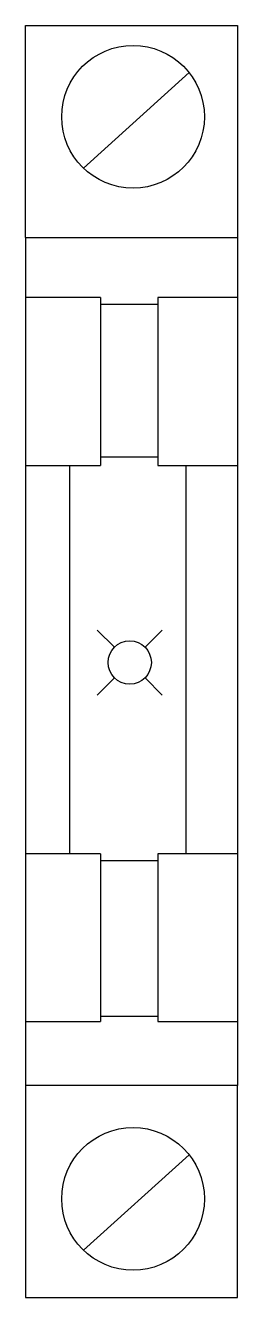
# Model space of a CAD drawing. Extents: x -0.062 to 0.062, y -0.375 to 0.375.
import ezdxf

# ---------------------------------------------------------------- set-up
doc = ezdxf.new("R2010")
doc.units = 0
doc.header["$MEASUREMENT"] = 0
doc.layers.get('0').update_dxf_attribs({"color": 2, "linetype": 'CONTINUOUS'})
doc.layers.add('1', color=2, linetype='CONTINUOUS')

# ---------------------------------------------------------------- blocks, each defined once
blk = doc.blocks.new('FUTB-2')
at = {"color": 2}
for p, q in [((-1.02022, 0.01855), (-1.01009, 0.00843)), ((-0.9819, 0.01855), (-0.99203, 0.00843)), ((-1.02022, -0.01976), (-1.01009, -0.00964)), ((-0.9819, -0.01976), (-0.99203, -0.00964))]:
    blk.add_line(p, q, dxfattribs=at)
blk.add_circle((-1.00106, -0.00061), 0.01277, dxfattribs=at)
at = {"layer": '1', "color": 150}
for p, q in [((-1.0625, 0.25), (-1.0625, 0.375)), ((-1.0625, 0.375), (-0.9375, 0.375)), ((-0.9375, 0.375), (-0.9375, 0.25)), ((-1.0625, 0.25), (-0.9375, 0.25)), ((-1.0625, 0.25), (-1.0625, -0.25)), ((-0.9375, 0.25), (-0.9375, -0.25)), ((-1.01829, 0.21466), (-1.0625, 0.21466)), ((-1.01829, 0.21466), (-1.01829, 0.11563)), ((-0.98455, 0.21054), (-1.01829, 0.21054)), ((-0.9375, 0.21466), (-0.98455, 0.21466)), ((-0.98455, 0.21466), (-0.98455, 0.11563)), ((-1.01829, 0.12062), (-0.98455, 0.12062)), ((-1.0625, 0.11563), (-1.01829, 0.11563)), ((-1.03647, 0.11563), (-1.03647, -0.11331)), ((-0.98455, 0.11563), (-0.9375, 0.11563)), ((-0.96774, -0.11331), (-0.96774, 0.11563)), ((-1.01829, -0.11331), (-1.0625, -0.11331)), ((-1.01829, -0.11331), (-1.01829, -0.21234)), ((-0.98455, -0.11743), (-1.01829, -0.11743)), ((-0.98455, -0.11331), (-0.98455, -0.21234)), ((-0.9375, -0.11331), (-0.98455, -0.11331)), ((-1.01829, -0.20911), (-0.98455, -0.20911)), ((-1.0625, -0.21234), (-1.01829, -0.21234)), ((-0.98455, -0.21234), (-0.9375, -0.21234)), ((-0.9375, -0.25), (-1.0625, -0.25)), ((-1.0625, -0.25), (-1.0625, -0.375)), ((-0.9375, -0.375), (-0.9375, -0.25)), ((-1.0625, -0.375), (-0.9375, -0.375))]:
    blk.add_line(p, q, dxfattribs=at)
at = {"layer": '1', "color": 7}
for p, q in [((-1.02828, 0.29087), (-0.96603, 0.34719)), ((-1.02828, -0.34711), (-0.96603, -0.29078))]:
    blk.add_line(p, q, dxfattribs=at)
for centre in [(-0.99908, 0.32115), (-0.99908, -0.31682)]:
    blk.add_circle(centre, 0.04207, dxfattribs=at)

msp = doc.modelspace()

# ---------------------------------------------------------------- block references
at = {"layer": '1'}
msp.add_blockref('FUTB-2', (1, 0), dxfattribs=at)

doc.saveas('drawing.dxf')
